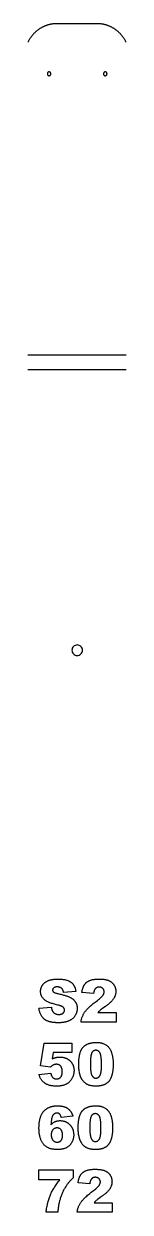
# Model space of a CAD drawing. Extents: x 0 to 3.7, y 1.3 to 93.7.
# Drawn here: x 0.08 to 3.58, y 51.57 to 93.75 of the extents above; entities that cross this region are included whole.
import ezdxf

# ---------------------------------------------------------------- set-up
doc = ezdxf.new("R2010")
doc.units = 0
for name, color, linetype in [('REAR_LEG', 18, 'CONTINUOUS'), ('T10_COUNTERSINK', 18, 'CONTINUOUS'), ('T3_PROFILE_OUTSIDE', 18, 'CONTINUOUS'), ('T5_BEVEL_INSIDE', 18, 'CONTINUOUS'), ('T5_BEVEL_OUTSIDE', 18, 'CONTINUOUS'), ('T8_DRILL', 18, 'CONTINUOUS')]:
    doc.layers.add(name, color=color, linetype=linetype)

msp = doc.modelspace()

# ---------------------------------------------------------------- linework, layer by layer
at = {"layer": 'REAR_LEG'}
for points in [[(0.478, 58.817), (0.919, 58.844), (0.923, 58.818), (0.925, 58.806), (0.928, 58.794), (0.931, 58.782), (0.934, 58.771), (0.937, 58.76), (0.941, 58.75), (0.944, 58.74), (0.948, 58.73), (0.953, 58.721), (0.957, 58.712), (0.962, 58.704), (0.967, 58.696), (0.972, 58.688), (0.977, 58.681), (0.986, 58.67), (0.996, 58.659), (1.006, 58.65), (1.017, 58.641), (1.028, 58.633), (1.04, 58.625), (1.052, 58.619), (1.064, 58.612), (1.077, 58.607), (1.091, 58.603), (1.105, 58.599), (1.119, 58.595), (1.134, 58.593), (1.149, 58.591), (1.165, 58.59), (1.182, 58.59), (1.194, 58.59), (1.206, 58.59), (1.217, 58.591), (1.229, 58.593), (1.239, 58.594), (1.25, 58.596), (1.26, 58.599), (1.27, 58.601), (1.279, 58.604), (1.288, 58.608), (1.297, 58.612), (1.305, 58.616), (1.313, 58.62), (1.321, 58.625), (1.328, 58.631), (1.335, 58.636), (1.341, 58.642), (1.347, 58.648), (1.353, 58.654), (1.358, 58.66), (1.363, 58.667), (1.367, 58.673), (1.371, 58.68), (1.375, 58.687), (1.378, 58.693), (1.381, 58.7), (1.383, 58.707), (1.385, 58.714), (1.387, 58.722), (1.388, 58.729), (1.388, 58.737), (1.388, 58.744), (1.388, 58.751), (1.388, 58.759), (1.387, 58.766), (1.385, 58.773), (1.383, 58.779), (1.381, 58.786), (1.379, 58.793), (1.376, 58.799), (1.372, 58.806), (1.368, 58.812), (1.364, 58.819), (1.36, 58.825), (1.355, 58.831), (1.349, 58.837), (1.344, 58.843), (1.337, 58.849), (1.33, 58.854), (1.322, 58.86), (1.313, 58.866), (1.303, 58.871), (1.292, 58.877), (1.28, 58.882), (1.267, 58.888), (1.252, 58.893), (1.237, 58.899), (1.221, 58.904), (1.203, 58.909), (1.185, 58.915), (1.165, 58.92), (1.144, 58.925), (1.1, 58.936), (1.063, 58.944), (1.026, 58.953), (0.992, 58.963), (0.958, 58.973), (0.926, 58.983), (0.896, 58.993), (0.867, 59.004), (0.839, 59.015), (0.812, 59.027), (0.787, 59.039), (0.763, 59.051), (0.741, 59.064), (0.72, 59.077), (0.7, 59.09), (0.682, 59.104), (0.665, 59.118), (0.649, 59.132), (0.634, 59.147), (0.621, 59.162), (0.608, 59.178), (0.596, 59.195), (0.585, 59.212), (0.576, 59.229), (0.567, 59.247), (0.559, 59.265), (0.553, 59.284), (0.547, 59.303), (0.542, 59.323), (0.539, 59.343), (0.536, 59.364), (0.535, 59.385), (0.534, 59.407), (0.534, 59.422), (0.535, 59.436), (0.536, 59.45), (0.538, 59.464), (0.541, 59.478), (0.544, 59.492), (0.547, 59.506), (0.551, 59.52), (0.555, 59.533), (0.56, 59.547), (0.566, 59.56), (0.572, 59.573), (0.578, 59.587), (0.585, 59.6), (0.593, 59.613), (0.601, 59.626), (0.61, 59.638), (0.619, 59.651), (0.629, 59.663), (0.639, 59.674), (0.65, 59.686), (0.661, 59.697), (0.673, 59.707), (0.685, 59.718), (0.698, 59.727), (0.711, 59.737), (0.725, 59.746), (0.74, 59.755), (0.755, 59.764), (0.77, 59.772), (0.786, 59.78), (0.803, 59.787), (0.82, 59.794), (0.838, 59.801), (0.857, 59.807), (0.876, 59.813), (0.897, 59.818), (0.918, 59.823), (0.94, 59.828), (0.962, 59.831), (0.986, 59.835), (1.01, 59.838), (1.035, 59.84), (1.061, 59.843), (1.087, 59.844), (1.115, 59.845), (1.143, 59.846), (1.172, 59.846), (1.207, 59.846), (1.241, 59.845), (1.275, 59.842), (1.307, 59.84), (1.338, 59.836), (1.368, 59.831), (1.397, 59.826), (1.425, 59.819), (1.452, 59.812), (1.478, 59.804), (1.502, 59.796), (1.526, 59.786), (1.537, 59.781), (1.549, 59.776), (1.56, 59.77), (1.57, 59.764), (1.581, 59.758), (1.591, 59.752), (1.6, 59.746), (1.61, 59.739), (1.619, 59.732), (1.628, 59.725), (1.637, 59.718), (1.646, 59.711), (1.654, 59.703), (1.662, 59.695), (1.67, 59.686), (1.678, 59.678), (1.685, 59.669), (1.692, 59.66), (1.699, 59.651), (1.706, 59.641), (1.712, 59.632), (1.719, 59.622), (1.725, 59.611), (1.73, 59.601), (1.736, 59.59), (1.741, 59.579), (1.746, 59.568), (1.751, 59.556), (1.755, 59.545), (1.76, 59.533), (1.764, 59.52), (1.768, 59.508), (1.775, 59.482), (1.78, 59.455), (1.786, 59.428), (1.79, 59.399), (1.353, 59.373), (1.35, 59.386), (1.348, 59.398), (1.345, 59.41), (1.342, 59.421), (1.338, 59.431), (1.334, 59.442), (1.33, 59.452), (1.326, 59.461), (1.321, 59.47), (1.316, 59.479), (1.311, 59.487), (1.305, 59.494), (1.299, 59.502), (1.293, 59.508), (1.286, 59.515), (1.28, 59.521), (1.272, 59.526), (1.265, 59.532), (1.257, 59.536), (1.249, 59.541), (1.241, 59.545), (1.232, 59.549), (1.223, 59.552), (1.213, 59.555), (1.203, 59.558), (1.193, 59.56), (1.183, 59.562), (1.172, 59.564), (1.161, 59.565), (1.149, 59.566), (1.138, 59.567), (1.126, 59.567), (1.106, 59.566), (1.088, 59.565), (1.079, 59.564), (1.071, 59.562), (1.062, 59.56), (1.055, 59.558), (1.047, 59.556), (1.04, 59.553), (1.033, 59.551), (1.027, 59.548), (1.021, 59.544), (1.015, 59.541), (1.009, 59.537), (1.004, 59.533), (0.999, 59.528), (0.994, 59.524), (0.99, 59.519), (0.986, 59.515), (0.982, 59.51), (0.979, 59.505), (0.976, 59.5), (0.973, 59.495), (0.971, 59.489), (0.969, 59.484), (0.967, 59.478), (0.965, 59.473), (0.964, 59.467), (0.963, 59.461), (0.963, 59.455), (0.963, 59.449), (0.963, 59.44), (0.965, 59.432), (0.968, 59.423), (0.971, 59.415), (0.976, 59.407), (0.982, 59.4), (0.989, 59.392), (0.997, 59.385), (1.001, 59.381), (1.006, 59.377), (1.012, 59.374), (1.019, 59.37), (1.026, 59.367), (1.034, 59.363), (1.052, 59.356), (1.073, 59.349), (1.096, 59.343), (1.123, 59.336), (1.152, 59.329), (1.189, 59.321), (1.225, 59.313), (1.26, 59.305), (1.293, 59.297), (1.325, 59.288), (1.356, 59.28), (1.385, 59.272), (1.413, 59.264), (1.439, 59.255), (1.465, 59.247), (1.488, 59.239), (1.511, 59.23), (1.532, 59.222), (1.552, 59.214), (1.57, 59.205), (1.587, 59.197), (1.604, 59.188), (1.619, 59.18), (1.634, 59.171), (1.649, 59.161), (1.663, 59.152), (1.676, 59.142), (1.689, 59.132), (1.701, 59.122), (1.713, 59.111), (1.724, 59.101), (1.734, 59.09), (1.744, 59.078), (1.754, 59.067), (1.763, 59.055), (1.771, 59.043), (1.779, 59.031), (1.786, 59.018), (1.793, 59.006), (1.799, 58.993), (1.805, 58.98), (1.81, 58.966), (1.815, 58.953), (1.82, 58.939), (1.824, 58.926), (1.827, 58.912), (1.83, 58.897), (1.833, 58.883), (1.835, 58.869), (1.837, 58.854), (1.838, 58.839), (1.838, 58.824), (1.839, 58.809), (1.838, 58.791), (1.837, 58.773), (1.836, 58.755), (1.834, 58.738), (1.831, 58.721), (1.827, 58.704), (1.823, 58.687), (1.819, 58.67), (1.813, 58.654), (1.808, 58.637), (1.801, 58.621), (1.794, 58.605), (1.786, 58.589), (1.778, 58.573), (1.769, 58.558), (1.759, 58.543), (1.749, 58.528), (1.738, 58.513), (1.727, 58.499), (1.715, 58.485), (1.703, 58.472), (1.69, 58.46), (1.677, 58.447), (1.663, 58.436), (1.649, 58.424), (1.634, 58.413), (1.619, 58.403), (1.603, 58.393), (1.587, 58.384), (1.571, 58.375), (1.553, 58.366), (1.536, 58.358), (1.518, 58.35), (1.499, 58.343), (1.479, 58.337), (1.46, 58.33), (1.439, 58.325), (1.418, 58.32), (1.396, 58.315), (1.374, 58.311), (1.351, 58.307), (1.328, 58.304), (1.304, 58.301), (1.279, 58.299), (1.254, 58.297), (1.228, 58.296), (1.202, 58.295), (1.175, 58.295), (1.128, 58.296), (1.105, 58.296), (1.083, 58.297), (1.061, 58.299), (1.039, 58.3), (1.018, 58.302), (0.998, 58.304), (0.978, 58.307), (0.958, 58.309), (0.939, 58.312), (0.921, 58.316), (0.903, 58.319), (0.885, 58.323), (0.868, 58.327), (0.851, 58.332), (0.834, 58.337), (0.819, 58.342), (0.803, 58.347), (0.788, 58.353), (0.774, 58.358), (0.76, 58.365), (0.746, 58.371), (0.733, 58.378), (0.72, 58.385), (0.708, 58.392), (0.696, 58.4), (0.685, 58.408), (0.674, 58.416), (0.664, 58.425), (0.654, 58.433), (0.645, 58.442), (0.627, 58.461), (0.61, 58.48), (0.594, 58.5), (0.579, 58.521), (0.565, 58.542), (0.552, 58.564), (0.54, 58.587), (0.529, 58.61), (0.519, 58.633), (0.51, 58.658), (0.502, 58.683), (0.496, 58.708), (0.49, 58.734), (0.485, 58.761), (0.481, 58.789)], [(3.224, 58.321), (1.974, 58.321), (1.977, 58.344), (1.98, 58.367), (1.985, 58.389), (1.99, 58.412), (1.996, 58.434), (2.002, 58.456), (2.009, 58.478), (2.017, 58.5), (2.026, 58.522), (2.035, 58.544), (2.045, 58.565), (2.055, 58.586), (2.066, 58.607), (2.078, 58.628), (2.091, 58.649), (2.104, 58.669), (2.119, 58.69), (2.134, 58.711), (2.152, 58.732), (2.171, 58.754), (2.191, 58.777), (2.213, 58.8), (2.236, 58.823), (2.261, 58.847), (2.287, 58.871), (2.315, 58.896), (2.344, 58.921), (2.375, 58.947), (2.407, 58.973), (2.441, 59), (2.476, 59.027), (2.513, 59.054), (2.557, 59.087), (2.596, 59.118), (2.632, 59.147), (2.663, 59.174), (2.677, 59.187), (2.69, 59.199), (2.702, 59.21), (2.713, 59.222), (2.723, 59.232), (2.732, 59.242), (2.74, 59.252), (2.747, 59.261), (2.759, 59.278), (2.765, 59.287), (2.77, 59.296), (2.774, 59.304), (2.778, 59.313), (2.782, 59.321), (2.786, 59.33), (2.789, 59.338), (2.791, 59.346), (2.793, 59.355), (2.795, 59.363), (2.797, 59.371), (2.798, 59.379), (2.798, 59.387), (2.798, 59.395), (2.798, 59.403), (2.798, 59.412), (2.797, 59.42), (2.795, 59.428), (2.793, 59.436), (2.791, 59.444), (2.789, 59.451), (2.786, 59.459), (2.782, 59.466), (2.779, 59.473), (2.774, 59.48), (2.77, 59.487), (2.765, 59.493), (2.76, 59.5), (2.754, 59.506), (2.748, 59.512), (2.741, 59.518), (2.735, 59.524), (2.728, 59.529), (2.721, 59.533), (2.714, 59.538), (2.706, 59.542), (2.698, 59.545), (2.691, 59.549), (2.683, 59.551), (2.674, 59.554), (2.666, 59.556), (2.657, 59.558), (2.648, 59.559), (2.639, 59.56), (2.63, 59.561), (2.62, 59.561), (2.611, 59.561), (2.601, 59.56), (2.591, 59.559), (2.582, 59.558), (2.573, 59.556), (2.565, 59.554), (2.556, 59.551), (2.548, 59.548), (2.54, 59.545), (2.532, 59.541), (2.524, 59.537), (2.517, 59.533), (2.51, 59.528), (2.503, 59.522), (2.496, 59.517), (2.49, 59.511), (2.484, 59.504), (2.478, 59.497), (2.472, 59.489), (2.467, 59.481), (2.462, 59.472), (2.457, 59.462), (2.452, 59.452), (2.448, 59.441), (2.443, 59.43), (2.44, 59.418), (2.436, 59.405), (2.433, 59.392), (2.43, 59.378), (2.427, 59.364), (2.424, 59.349), (2.422, 59.334), (2.004, 59.367), (2.008, 59.389), (2.011, 59.41), (2.015, 59.431), (2.019, 59.451), (2.024, 59.47), (2.029, 59.488), (2.034, 59.507), (2.039, 59.524), (2.045, 59.541), (2.051, 59.557), (2.058, 59.573), (2.064, 59.588), (2.071, 59.602), (2.079, 59.616), (2.086, 59.629), (2.094, 59.642), (2.103, 59.654), (2.112, 59.666), (2.121, 59.677), (2.131, 59.689), (2.141, 59.699), (2.151, 59.71), (2.162, 59.72), (2.173, 59.729), (2.185, 59.739), (2.197, 59.748), (2.21, 59.756), (2.223, 59.764), (2.236, 59.772), (2.25, 59.78), (2.264, 59.787), (2.279, 59.794), (2.294, 59.8), (2.31, 59.806), (2.327, 59.811), (2.344, 59.817), (2.363, 59.821), (2.381, 59.826), (2.401, 59.83), (2.421, 59.833), (2.442, 59.836), (2.464, 59.839), (2.486, 59.841), (2.509, 59.843), (2.533, 59.844), (2.558, 59.845), (2.583, 59.846), (2.609, 59.846), (2.636, 59.846), (2.663, 59.845), (2.688, 59.844), (2.713, 59.843), (2.737, 59.841), (2.76, 59.839), (2.783, 59.837), (2.805, 59.834), (2.826, 59.83), (2.846, 59.827), (2.865, 59.823), (2.884, 59.818), (2.902, 59.813), (2.919, 59.808), (2.936, 59.802), (2.951, 59.796), (2.966, 59.79), (2.981, 59.783), (2.995, 59.775), (3.009, 59.768), (3.023, 59.759), (3.036, 59.751), (3.048, 59.742), (3.061, 59.733), (3.072, 59.723), (3.084, 59.712), (3.095, 59.702), (3.105, 59.691), (3.116, 59.679), (3.125, 59.667), (3.135, 59.655), (3.144, 59.642), (3.152, 59.629), (3.16, 59.616), (3.168, 59.602), (3.174, 59.589), (3.181, 59.575), (3.186, 59.561), (3.192, 59.546), (3.196, 59.532), (3.2, 59.517), (3.204, 59.502), (3.207, 59.487), (3.209, 59.472), (3.211, 59.457), (3.213, 59.441), (3.214, 59.425), (3.214, 59.409), (3.214, 59.392), (3.213, 59.375), (3.211, 59.358), (3.209, 59.342), (3.206, 59.325), (3.203, 59.308), (3.198, 59.292), (3.194, 59.275), (3.188, 59.259), (3.182, 59.243), (3.176, 59.227), (3.169, 59.211), (3.161, 59.195), (3.152, 59.179), (3.143, 59.163), (3.134, 59.147), (3.123, 59.132), (3.111, 59.116), (3.099, 59.1), (3.085, 59.083), (3.07, 59.067), (3.055, 59.05), (3.038, 59.033), (3.02, 59.016), (3.002, 58.999), (2.982, 58.982), (2.961, 58.964), (2.939, 58.946), (2.916, 58.928), (2.892, 58.91), (2.867, 58.892), (2.841, 58.873), (2.784, 58.833), (2.736, 58.799), (2.7, 58.772), (2.685, 58.761), (2.673, 58.751), (2.651, 58.733), (2.627, 58.711), (2.601, 58.687), (2.573, 58.66), (3.224, 58.66)], [(0.664, 57.571), (1.653, 57.571), (1.653, 57.238), (0.983, 57.238), (0.947, 57.013), (0.965, 57.021), (0.982, 57.028), (0.999, 57.035), (1.017, 57.042), (1.034, 57.048), (1.051, 57.053), (1.068, 57.058), (1.085, 57.062), (1.102, 57.066), (1.119, 57.069), (1.136, 57.072), (1.153, 57.074), (1.17, 57.076), (1.186, 57.077), (1.203, 57.078), (1.22, 57.078), (1.247, 57.078), (1.275, 57.076), (1.301, 57.074), (1.327, 57.07), (1.352, 57.065), (1.377, 57.059), (1.389, 57.056), (1.4, 57.052), (1.412, 57.049), (1.424, 57.044), (1.435, 57.04), (1.446, 57.035), (1.457, 57.03), (1.468, 57.025), (1.479, 57.02), (1.489, 57.014), (1.499, 57.008), (1.51, 57.002), (1.52, 56.995), (1.529, 56.989), (1.539, 56.982), (1.549, 56.974), (1.558, 56.967), (1.567, 56.959), (1.576, 56.951), (1.585, 56.942), (1.602, 56.925), (1.618, 56.907), (1.633, 56.889), (1.64, 56.879), (1.646, 56.87), (1.653, 56.86), (1.659, 56.85), (1.665, 56.84), (1.67, 56.83), (1.676, 56.82), (1.681, 56.81), (1.686, 56.799), (1.69, 56.789), (1.694, 56.778), (1.698, 56.767), (1.702, 56.756), (1.705, 56.745), (1.711, 56.722), (1.716, 56.699), (1.72, 56.675), (1.723, 56.65), (1.725, 56.625), (1.725, 56.6), (1.725, 56.581), (1.724, 56.563), (1.723, 56.546), (1.721, 56.528), (1.718, 56.51), (1.715, 56.492), (1.711, 56.475), (1.707, 56.457), (1.702, 56.44), (1.697, 56.422), (1.691, 56.405), (1.685, 56.388), (1.677, 56.371), (1.67, 56.354), (1.662, 56.337), (1.653, 56.32), (1.644, 56.304), (1.634, 56.288), (1.624, 56.272), (1.613, 56.257), (1.602, 56.243), (1.59, 56.229), (1.578, 56.215), (1.566, 56.202), (1.553, 56.19), (1.539, 56.178), (1.525, 56.166), (1.511, 56.155), (1.496, 56.144), (1.481, 56.134), (1.465, 56.125), (1.448, 56.116), (1.431, 56.107), (1.414, 56.099), (1.396, 56.092), (1.377, 56.085), (1.358, 56.078), (1.339, 56.073), (1.318, 56.067), (1.297, 56.063), (1.276, 56.059), (1.254, 56.055), (1.231, 56.052), (1.208, 56.049), (1.184, 56.048), (1.16, 56.046), (1.135, 56.045), (1.109, 56.045), (1.073, 56.045), (1.038, 56.047), (1.004, 56.049), (0.971, 56.052), (0.94, 56.056), (0.91, 56.061), (0.882, 56.067), (0.855, 56.073), (0.829, 56.081), (0.804, 56.089), (0.78, 56.098), (0.757, 56.108), (0.746, 56.114), (0.735, 56.119), (0.724, 56.125), (0.714, 56.131), (0.704, 56.137), (0.694, 56.144), (0.684, 56.15), (0.675, 56.157), (0.657, 56.171), (0.639, 56.186), (0.623, 56.201), (0.608, 56.217), (0.593, 56.233), (0.579, 56.249), (0.567, 56.266), (0.555, 56.283), (0.543, 56.302), (0.533, 56.321), (0.522, 56.341), (0.512, 56.363), (0.503, 56.385), (0.494, 56.409), (0.486, 56.434), (0.478, 56.459), (0.899, 56.505), (0.901, 56.493), (0.904, 56.481), (0.907, 56.469), (0.91, 56.458), (0.913, 56.447), (0.917, 56.436), (0.921, 56.426), (0.925, 56.416), (0.93, 56.407), (0.935, 56.398), (0.94, 56.389), (0.945, 56.381), (0.951, 56.373), (0.958, 56.365), (0.964, 56.358), (0.971, 56.351), (0.978, 56.345), (0.985, 56.339), (0.993, 56.334), (1, 56.328), (1.008, 56.324), (1.016, 56.319), (1.024, 56.315), (1.033, 56.312), (1.041, 56.309), (1.05, 56.306), (1.059, 56.304), (1.068, 56.302), (1.077, 56.301), (1.086, 56.3), (1.095, 56.299), (1.105, 56.299), (1.116, 56.299), (1.126, 56.3), (1.137, 56.301), (1.147, 56.303), (1.156, 56.305), (1.166, 56.308), (1.175, 56.311), (1.184, 56.315), (1.193, 56.32), (1.202, 56.325), (1.21, 56.33), (1.219, 56.336), (1.226, 56.342), (1.234, 56.349), (1.242, 56.357), (1.249, 56.365), (1.256, 56.373), (1.262, 56.382), (1.268, 56.392), (1.274, 56.402), (1.279, 56.412), (1.283, 56.423), (1.288, 56.435), (1.291, 56.447), (1.295, 56.46), (1.298, 56.473), (1.3, 56.486), (1.302, 56.5), (1.304, 56.515), (1.305, 56.53), (1.305, 56.546), (1.306, 56.562), (1.305, 56.578), (1.305, 56.594), (1.304, 56.61), (1.302, 56.624), (1.3, 56.639), (1.298, 56.652), (1.295, 56.665), (1.291, 56.678), (1.287, 56.69), (1.283, 56.701), (1.279, 56.712), (1.273, 56.723), (1.268, 56.732), (1.262, 56.741), (1.255, 56.75), (1.248, 56.758), (1.241, 56.766), (1.233, 56.773), (1.225, 56.779), (1.217, 56.786), (1.209, 56.791), (1.2, 56.796), (1.191, 56.801), (1.182, 56.805), (1.172, 56.809), (1.162, 56.812), (1.152, 56.815), (1.141, 56.817), (1.13, 56.818), (1.119, 56.82), (1.108, 56.82), (1.096, 56.821), (1.081, 56.82), (1.066, 56.819), (1.051, 56.816), (1.037, 56.813), (1.022, 56.809), (1.008, 56.804), (0.993, 56.798), (0.979, 56.791), (0.969, 56.785), (0.958, 56.778), (0.947, 56.77), (0.935, 56.761), (0.924, 56.751), (0.912, 56.739), (0.9, 56.727), (0.887, 56.713), (0.532, 56.764)], [(1.893, 56.827), (1.893, 56.853), (1.894, 56.879), (1.894, 56.905), (1.895, 56.93), (1.897, 56.954), (1.898, 56.978), (1.9, 57.002), (1.903, 57.025), (1.905, 57.047), (1.908, 57.069), (1.911, 57.09), (1.915, 57.111), (1.918, 57.132), (1.922, 57.152), (1.927, 57.171), (1.931, 57.19), (1.936, 57.209), (1.942, 57.227), (1.947, 57.244), (1.953, 57.261), (1.959, 57.278), (1.966, 57.293), (1.972, 57.309), (1.98, 57.324), (1.987, 57.338), (1.995, 57.352), (2.003, 57.366), (2.011, 57.379), (2.019, 57.391), (2.028, 57.403), (2.037, 57.414), (2.047, 57.425), (2.057, 57.436), (2.067, 57.446), (2.077, 57.456), (2.088, 57.465), (2.099, 57.475), (2.11, 57.483), (2.122, 57.492), (2.134, 57.5), (2.146, 57.508), (2.159, 57.515), (2.172, 57.523), (2.185, 57.529), (2.199, 57.536), (2.212, 57.542), (2.227, 57.548), (2.241, 57.553), (2.256, 57.559), (2.271, 57.563), (2.287, 57.568), (2.302, 57.572), (2.318, 57.576), (2.335, 57.58), (2.352, 57.583), (2.369, 57.586), (2.386, 57.588), (2.404, 57.59), (2.421, 57.592), (2.44, 57.594), (2.458, 57.595), (2.477, 57.596), (2.496, 57.596), (2.516, 57.596), (2.553, 57.596), (2.571, 57.595), (2.588, 57.594), (2.605, 57.593), (2.622, 57.591), (2.638, 57.589), (2.654, 57.587), (2.669, 57.584), (2.684, 57.582), (2.699, 57.579), (2.713, 57.575), (2.726, 57.572), (2.74, 57.568), (2.752, 57.563), (2.765, 57.559), (2.788, 57.549), (2.811, 57.539), (2.833, 57.528), (2.853, 57.516), (2.872, 57.503), (2.881, 57.497), (2.89, 57.49), (2.899, 57.483), (2.907, 57.476), (2.915, 57.469), (2.923, 57.462), (2.938, 57.447), (2.952, 57.431), (2.966, 57.416), (2.978, 57.4), (2.99, 57.384), (3.001, 57.368), (3.011, 57.352), (3.02, 57.336), (3.029, 57.319), (3.037, 57.301), (3.044, 57.283), (3.052, 57.264), (3.059, 57.245), (3.065, 57.224), (3.071, 57.203), (3.077, 57.182), (3.082, 57.161), (3.087, 57.14), (3.091, 57.118), (3.095, 57.097), (3.099, 57.076), (3.102, 57.054), (3.105, 57.032), (3.108, 57.01), (3.111, 56.988), (3.113, 56.966), (3.115, 56.944), (3.116, 56.922), (3.117, 56.9), (3.118, 56.877), (3.119, 56.855), (3.119, 56.832), (3.118, 56.782), (3.117, 56.733), (3.114, 56.686), (3.112, 56.664), (3.11, 56.641), (3.108, 56.62), (3.105, 56.598), (3.102, 56.577), (3.099, 56.556), (3.096, 56.536), (3.092, 56.517), (3.088, 56.497), (3.084, 56.478), (3.08, 56.46), (3.075, 56.442), (3.07, 56.424), (3.065, 56.407), (3.059, 56.39), (3.053, 56.374), (3.047, 56.358), (3.041, 56.343), (3.034, 56.328), (3.028, 56.313), (3.02, 56.299), (3.013, 56.285), (3.005, 56.272), (2.997, 56.259), (2.989, 56.246), (2.981, 56.234), (2.972, 56.223), (2.963, 56.211), (2.953, 56.201), (2.943, 56.19), (2.933, 56.18), (2.922, 56.17), (2.911, 56.161), (2.899, 56.152), (2.887, 56.143), (2.875, 56.135), (2.862, 56.127), (2.849, 56.119), (2.835, 56.112), (2.822, 56.105), (2.807, 56.098), (2.793, 56.092), (2.777, 56.087), (2.762, 56.081), (2.746, 56.076), (2.73, 56.072), (2.713, 56.067), (2.696, 56.064), (2.679, 56.06), (2.661, 56.057), (2.643, 56.054), (2.624, 56.052), (2.605, 56.05), (2.586, 56.048), (2.566, 56.047), (2.546, 56.046), (2.526, 56.045), (2.505, 56.045), (2.481, 56.045), (2.459, 56.046), (2.436, 56.047), (2.415, 56.049), (2.394, 56.051), (2.373, 56.054), (2.353, 56.057), (2.334, 56.06), (2.315, 56.064), (2.297, 56.069), (2.279, 56.074), (2.262, 56.079), (2.245, 56.085), (2.229, 56.091), (2.214, 56.098), (2.199, 56.105), (2.184, 56.113), (2.17, 56.121), (2.157, 56.13), (2.143, 56.139), (2.13, 56.149), (2.117, 56.159), (2.105, 56.169), (2.093, 56.18), (2.081, 56.191), (2.069, 56.203), (2.058, 56.215), (2.047, 56.228), (2.037, 56.241), (2.027, 56.254), (2.017, 56.268), (2.008, 56.282), (2.001, 56.293), (1.994, 56.304), (1.988, 56.316), (1.982, 56.328), (1.976, 56.34), (1.97, 56.353), (1.965, 56.367), (1.959, 56.381), (1.954, 56.395), (1.949, 56.41), (1.944, 56.425), (1.94, 56.441), (1.935, 56.457), (1.931, 56.474), (1.923, 56.509), (1.916, 56.545), (1.91, 56.583), (1.905, 56.621), (1.9, 56.66), (1.897, 56.701), (1.895, 56.742), (1.893, 56.784)], [(2.306, 56.826), (2.306, 56.791), (2.307, 56.757), (2.308, 56.725), (2.309, 56.694), (2.311, 56.664), (2.313, 56.636), (2.316, 56.61), (2.319, 56.585), (2.322, 56.561), (2.326, 56.539), (2.33, 56.518), (2.335, 56.498), (2.34, 56.48), (2.345, 56.463), (2.351, 56.448), (2.357, 56.434), (2.363, 56.422), (2.37, 56.41), (2.378, 56.399), (2.385, 56.388), (2.393, 56.379), (2.401, 56.37), (2.41, 56.363), (2.419, 56.356), (2.428, 56.35), (2.438, 56.344), (2.448, 56.34), (2.459, 56.336), (2.469, 56.333), (2.48, 56.331), (2.492, 56.33), (2.504, 56.329), (2.512, 56.33), (2.519, 56.33), (2.527, 56.331), (2.534, 56.332), (2.542, 56.334), (2.549, 56.336), (2.556, 56.338), (2.563, 56.341), (2.57, 56.344), (2.576, 56.347), (2.583, 56.351), (2.589, 56.355), (2.596, 56.359), (2.602, 56.364), (2.608, 56.369), (2.614, 56.374), (2.619, 56.38), (2.625, 56.386), (2.63, 56.393), (2.635, 56.399), (2.64, 56.407), (2.645, 56.415), (2.65, 56.423), (2.654, 56.431), (2.658, 56.44), (2.662, 56.45), (2.666, 56.46), (2.67, 56.47), (2.673, 56.48), (2.676, 56.491), (2.682, 56.515), (2.685, 56.527), (2.687, 56.54), (2.692, 56.569), (2.696, 56.602), (2.699, 56.638), (2.701, 56.677), (2.703, 56.719), (2.704, 56.765), (2.704, 56.814), (2.704, 56.851), (2.704, 56.886), (2.703, 56.92), (2.701, 56.952), (2.699, 56.982), (2.697, 57.011), (2.695, 57.038), (2.692, 57.064), (2.688, 57.089), (2.685, 57.111), (2.68, 57.133), (2.676, 57.152), (2.671, 57.171), (2.666, 57.187), (2.66, 57.202), (2.654, 57.216), (2.647, 57.229), (2.64, 57.24), (2.633, 57.251), (2.625, 57.261), (2.617, 57.27), (2.609, 57.279), (2.6, 57.286), (2.59, 57.293), (2.581, 57.299), (2.571, 57.304), (2.56, 57.309), (2.549, 57.312), (2.538, 57.315), (2.526, 57.317), (2.514, 57.319), (2.502, 57.319), (2.489, 57.319), (2.477, 57.317), (2.465, 57.315), (2.454, 57.312), (2.443, 57.309), (2.432, 57.304), (2.422, 57.299), (2.413, 57.293), (2.404, 57.286), (2.395, 57.278), (2.387, 57.269), (2.379, 57.26), (2.372, 57.25), (2.365, 57.239), (2.358, 57.227), (2.352, 57.214), (2.347, 57.2), (2.342, 57.185), (2.337, 57.168), (2.332, 57.15), (2.328, 57.131), (2.324, 57.11), (2.321, 57.088), (2.318, 57.065), (2.315, 57.04), (2.313, 57.013), (2.311, 56.985), (2.309, 56.956), (2.308, 56.926), (2.307, 56.894), (2.306, 56.86)], [(1.682, 54.983), (1.268, 54.932), (1.263, 54.953), (1.258, 54.972), (1.252, 54.99), (1.249, 54.998), (1.246, 55.006), (1.242, 55.013), (1.239, 55.021), (1.235, 55.027), (1.231, 55.033), (1.227, 55.039), (1.222, 55.045), (1.218, 55.05), (1.213, 55.055), (1.208, 55.059), (1.203, 55.063), (1.198, 55.067), (1.193, 55.07), (1.187, 55.073), (1.182, 55.076), (1.176, 55.079), (1.17, 55.081), (1.164, 55.084), (1.158, 55.085), (1.152, 55.087), (1.145, 55.088), (1.132, 55.09), (1.118, 55.09), (1.106, 55.09), (1.094, 55.089), (1.082, 55.087), (1.071, 55.084), (1.059, 55.08), (1.049, 55.076), (1.038, 55.071), (1.028, 55.065), (1.019, 55.058), (1.009, 55.05), (1, 55.042), (0.992, 55.033), (0.983, 55.023), (0.976, 55.012), (0.968, 55), (0.961, 54.988), (0.956, 54.978), (0.951, 54.967), (0.946, 54.955), (0.942, 54.941), (0.937, 54.926), (0.933, 54.909), (0.929, 54.892), (0.925, 54.872), (0.922, 54.852), (0.918, 54.83), (0.915, 54.807), (0.911, 54.783), (0.908, 54.758), (0.906, 54.731), (0.9, 54.673), (0.919, 54.691), (0.938, 54.708), (0.957, 54.724), (0.976, 54.739), (0.995, 54.752), (1.015, 54.764), (1.034, 54.775), (1.054, 54.785), (1.064, 54.789), (1.074, 54.793), (1.084, 54.797), (1.095, 54.801), (1.106, 54.804), (1.116, 54.807), (1.128, 54.81), (1.139, 54.812), (1.15, 54.814), (1.162, 54.816), (1.174, 54.818), (1.186, 54.819), (1.211, 54.821), (1.236, 54.821), (1.261, 54.821), (1.285, 54.819), (1.309, 54.816), (1.332, 54.812), (1.355, 54.807), (1.367, 54.804), (1.378, 54.801), (1.389, 54.798), (1.4, 54.794), (1.41, 54.79), (1.421, 54.785), (1.432, 54.781), (1.442, 54.776), (1.452, 54.771), (1.463, 54.765), (1.473, 54.76), (1.483, 54.754), (1.492, 54.747), (1.502, 54.741), (1.521, 54.727), (1.54, 54.712), (1.558, 54.695), (1.575, 54.678), (1.584, 54.669), (1.592, 54.66), (1.6, 54.651), (1.608, 54.641), (1.615, 54.631), (1.622, 54.622), (1.629, 54.612), (1.636, 54.602), (1.642, 54.591), (1.648, 54.581), (1.654, 54.571), (1.66, 54.56), (1.665, 54.549), (1.67, 54.538), (1.675, 54.527), (1.679, 54.516), (1.683, 54.504), (1.687, 54.493), (1.691, 54.481), (1.694, 54.469), (1.7, 54.445), (1.705, 54.42), (1.709, 54.395), (1.712, 54.369), (1.713, 54.342), (1.714, 54.315), (1.714, 54.296), (1.713, 54.278), (1.711, 54.26), (1.709, 54.242), (1.707, 54.225), (1.704, 54.207), (1.7, 54.19), (1.696, 54.173), (1.692, 54.156), (1.686, 54.139), (1.681, 54.123), (1.674, 54.107), (1.668, 54.091), (1.66, 54.075), (1.652, 54.059), (1.644, 54.044), (1.635, 54.029), (1.625, 54.014), (1.616, 54), (1.605, 53.986), (1.595, 53.973), (1.584, 53.96), (1.572, 53.948), (1.56, 53.936), (1.548, 53.924), (1.535, 53.914), (1.522, 53.903), (1.508, 53.893), (1.494, 53.884), (1.48, 53.875), (1.465, 53.866), (1.449, 53.858), (1.434, 53.85), (1.417, 53.843), (1.401, 53.837), (1.383, 53.83), (1.366, 53.825), (1.347, 53.82), (1.329, 53.815), (1.309, 53.811), (1.29, 53.807), (1.269, 53.804), (1.249, 53.801), (1.227, 53.799), (1.206, 53.797), (1.184, 53.796), (1.161, 53.795), (1.138, 53.795), (1.11, 53.795), (1.083, 53.796), (1.057, 53.798), (1.031, 53.8), (1.006, 53.803), (0.981, 53.806), (0.958, 53.81), (0.935, 53.814), (0.913, 53.819), (0.891, 53.825), (0.87, 53.831), (0.85, 53.838), (0.831, 53.846), (0.812, 53.854), (0.794, 53.862), (0.777, 53.872), (0.76, 53.882), (0.743, 53.892), (0.728, 53.904), (0.712, 53.916), (0.697, 53.929), (0.682, 53.942), (0.668, 53.956), (0.654, 53.971), (0.641, 53.987), (0.628, 54.003), (0.615, 54.021), (0.603, 54.038), (0.592, 54.057), (0.58, 54.076), (0.57, 54.096), (0.559, 54.117), (0.549, 54.138), (0.54, 54.161), (0.532, 54.184), (0.524, 54.208), (0.516, 54.233), (0.51, 54.258), (0.504, 54.285), (0.498, 54.312), (0.493, 54.341), (0.489, 54.37), (0.486, 54.4), (0.483, 54.431), (0.481, 54.462), (0.479, 54.495), (0.478, 54.528), (0.478, 54.562), (0.478, 54.588), (0.479, 54.612), (0.479, 54.637), (0.481, 54.661), (0.482, 54.684), (0.484, 54.707), (0.486, 54.73), (0.489, 54.752), (0.491, 54.774), (0.495, 54.795), (0.498, 54.816), (0.502, 54.837), (0.506, 54.857), (0.511, 54.876), (0.515, 54.895), (0.521, 54.914), (0.526, 54.933), (0.532, 54.951), (0.538, 54.968), (0.545, 54.985), (0.551, 55.002), (0.559, 55.018), (0.566, 55.034), (0.574, 55.049), (0.582, 55.064), (0.591, 55.079), (0.599, 55.093), (0.609, 55.107), (0.618, 55.12), (0.628, 55.133), (0.638, 55.145), (0.649, 55.157), (0.66, 55.169), (0.671, 55.18), (0.682, 55.191), (0.693, 55.202), (0.705, 55.212), (0.717, 55.222), (0.73, 55.231), (0.742, 55.24), (0.755, 55.249), (0.768, 55.257), (0.782, 55.265), (0.795, 55.272), (0.809, 55.28), (0.823, 55.286), (0.838, 55.293), (0.853, 55.299), (0.868, 55.305), (0.883, 55.31), (0.898, 55.315), (0.914, 55.32), (0.93, 55.324), (0.946, 55.328), (0.963, 55.331), (0.979, 55.334), (0.996, 55.337), (1.014, 55.34), (1.031, 55.342), (1.049, 55.343), (1.067, 55.345), (1.085, 55.345), (1.104, 55.346), (1.122, 55.346), (1.145, 55.346), (1.166, 55.346), (1.187, 55.345), (1.207, 55.344), (1.227, 55.342), (1.246, 55.34), (1.265, 55.338), (1.283, 55.336), (1.3, 55.333), (1.317, 55.33), (1.333, 55.327), (1.349, 55.323), (1.364, 55.319), (1.378, 55.314), (1.392, 55.31), (1.405, 55.305), (1.418, 55.299), (1.431, 55.294), (1.443, 55.288), (1.455, 55.282), (1.467, 55.275), (1.478, 55.268), (1.489, 55.261), (1.5, 55.254), (1.511, 55.246), (1.521, 55.238), (1.531, 55.23), (1.541, 55.221), (1.551, 55.212), (1.56, 55.203), (1.569, 55.193), (1.578, 55.184), (1.586, 55.173), (1.594, 55.163), (1.602, 55.152), (1.61, 55.141), (1.617, 55.13), (1.625, 55.118), (1.631, 55.106), (1.638, 55.093), (1.645, 55.081), (1.651, 55.068), (1.657, 55.054), (1.662, 55.041), (1.668, 55.027), (1.673, 55.013), (1.678, 54.998)], [(1.873, 54.577), (1.874, 54.603), (1.874, 54.629), (1.875, 54.655), (1.876, 54.68), (1.877, 54.704), (1.879, 54.728), (1.881, 54.752), (1.883, 54.775), (1.886, 54.797), (1.889, 54.819), (1.892, 54.84), (1.895, 54.861), (1.899, 54.882), (1.903, 54.902), (1.907, 54.921), (1.912, 54.94), (1.917, 54.959), (1.922, 54.977), (1.928, 54.994), (1.934, 55.011), (1.94, 55.028), (1.946, 55.043), (1.953, 55.059), (1.96, 55.074), (1.967, 55.088), (1.975, 55.102), (1.983, 55.116), (1.991, 55.129), (2, 55.141), (2.009, 55.153), (2.018, 55.164), (2.027, 55.175), (2.037, 55.186), (2.047, 55.196), (2.058, 55.206), (2.068, 55.215), (2.08, 55.225), (2.091, 55.233), (2.103, 55.242), (2.115, 55.25), (2.127, 55.258), (2.139, 55.265), (2.152, 55.273), (2.166, 55.279), (2.179, 55.286), (2.193, 55.292), (2.207, 55.298), (2.222, 55.303), (2.237, 55.309), (2.252, 55.313), (2.267, 55.318), (2.283, 55.322), (2.299, 55.326), (2.315, 55.33), (2.332, 55.333), (2.349, 55.336), (2.366, 55.338), (2.384, 55.34), (2.402, 55.342), (2.42, 55.344), (2.439, 55.345), (2.458, 55.346), (2.477, 55.346), (2.497, 55.346), (2.534, 55.346), (2.551, 55.345), (2.569, 55.344), (2.586, 55.343), (2.603, 55.341), (2.619, 55.339), (2.634, 55.337), (2.65, 55.334), (2.665, 55.332), (2.679, 55.329), (2.693, 55.325), (2.707, 55.322), (2.72, 55.318), (2.733, 55.313), (2.745, 55.309), (2.769, 55.299), (2.792, 55.289), (2.813, 55.278), (2.833, 55.266), (2.853, 55.253), (2.862, 55.247), (2.871, 55.24), (2.88, 55.233), (2.888, 55.226), (2.896, 55.219), (2.904, 55.212), (2.919, 55.197), (2.933, 55.181), (2.946, 55.166), (2.959, 55.15), (2.97, 55.134), (2.981, 55.118), (2.991, 55.102), (3.001, 55.086), (3.009, 55.069), (3.017, 55.051), (3.025, 55.033), (3.032, 55.014), (3.039, 54.995), (3.046, 54.974), (3.052, 54.953), (3.057, 54.932), (3.062, 54.911), (3.067, 54.89), (3.072, 54.868), (3.076, 54.847), (3.079, 54.826), (3.083, 54.804), (3.086, 54.782), (3.089, 54.76), (3.091, 54.738), (3.093, 54.716), (3.095, 54.694), (3.097, 54.672), (3.098, 54.65), (3.099, 54.627), (3.099, 54.605), (3.099, 54.582), (3.099, 54.532), (3.097, 54.483), (3.094, 54.436), (3.093, 54.414), (3.091, 54.391), (3.088, 54.37), (3.086, 54.348), (3.083, 54.327), (3.08, 54.306), (3.076, 54.286), (3.073, 54.267), (3.069, 54.247), (3.065, 54.228), (3.06, 54.21), (3.056, 54.192), (3.051, 54.174), (3.045, 54.157), (3.04, 54.14), (3.034, 54.124), (3.028, 54.108), (3.022, 54.093), (3.015, 54.078), (3.008, 54.063), (3.001, 54.049), (2.993, 54.035), (2.986, 54.022), (2.978, 54.009), (2.97, 53.996), (2.961, 53.984), (2.952, 53.973), (2.943, 53.961), (2.933, 53.951), (2.923, 53.94), (2.913, 53.93), (2.902, 53.92), (2.891, 53.911), (2.88, 53.902), (2.868, 53.893), (2.855, 53.885), (2.843, 53.877), (2.829, 53.869), (2.816, 53.862), (2.802, 53.855), (2.788, 53.848), (2.773, 53.842), (2.758, 53.837), (2.743, 53.831), (2.727, 53.826), (2.711, 53.822), (2.694, 53.817), (2.677, 53.814), (2.659, 53.81), (2.642, 53.807), (2.624, 53.804), (2.605, 53.802), (2.586, 53.8), (2.567, 53.798), (2.547, 53.797), (2.527, 53.796), (2.506, 53.795), (2.485, 53.795), (2.462, 53.795), (2.439, 53.796), (2.417, 53.797), (2.395, 53.799), (2.374, 53.801), (2.354, 53.804), (2.334, 53.807), (2.314, 53.81), (2.295, 53.814), (2.277, 53.819), (2.259, 53.824), (2.242, 53.829), (2.226, 53.835), (2.21, 53.841), (2.194, 53.848), (2.179, 53.855), (2.165, 53.863), (2.151, 53.871), (2.137, 53.88), (2.124, 53.889), (2.111, 53.899), (2.098, 53.909), (2.085, 53.919), (2.073, 53.93), (2.061, 53.941), (2.05, 53.953), (2.039, 53.965), (2.028, 53.978), (2.018, 53.991), (2.007, 54.004), (1.998, 54.018), (1.988, 54.032), (1.981, 54.043), (1.975, 54.054), (1.969, 54.066), (1.962, 54.078), (1.957, 54.09), (1.951, 54.103), (1.945, 54.117), (1.94, 54.131), (1.935, 54.145), (1.93, 54.16), (1.925, 54.175), (1.92, 54.191), (1.916, 54.207), (1.912, 54.224), (1.904, 54.259), (1.897, 54.295), (1.89, 54.333), (1.885, 54.371), (1.881, 54.41), (1.878, 54.451), (1.875, 54.492), (1.874, 54.534)], [(2.287, 54.576), (2.287, 54.541), (2.288, 54.507), (2.289, 54.475), (2.29, 54.444), (2.292, 54.414), (2.294, 54.386), (2.297, 54.36), (2.3, 54.335), (2.303, 54.311), (2.307, 54.289), (2.311, 54.268), (2.315, 54.248), (2.32, 54.23), (2.326, 54.213), (2.331, 54.198), (2.337, 54.184), (2.344, 54.172), (2.351, 54.16), (2.358, 54.149), (2.366, 54.138), (2.374, 54.129), (2.382, 54.12), (2.391, 54.113), (2.4, 54.106), (2.409, 54.1), (2.419, 54.094), (2.429, 54.09), (2.439, 54.086), (2.45, 54.083), (2.461, 54.081), (2.472, 54.08), (2.484, 54.079), (2.492, 54.08), (2.5, 54.08), (2.508, 54.081), (2.515, 54.082), (2.522, 54.084), (2.53, 54.086), (2.537, 54.088), (2.544, 54.091), (2.55, 54.094), (2.557, 54.097), (2.564, 54.101), (2.57, 54.105), (2.576, 54.109), (2.582, 54.114), (2.588, 54.119), (2.594, 54.124), (2.6, 54.13), (2.606, 54.136), (2.611, 54.143), (2.616, 54.149), (2.621, 54.157), (2.626, 54.165), (2.63, 54.173), (2.635, 54.181), (2.639, 54.19), (2.643, 54.2), (2.647, 54.21), (2.65, 54.22), (2.654, 54.23), (2.657, 54.241), (2.663, 54.265), (2.666, 54.277), (2.668, 54.29), (2.672, 54.319), (2.676, 54.352), (2.679, 54.388), (2.682, 54.427), (2.683, 54.469), (2.685, 54.515), (2.685, 54.564), (2.685, 54.601), (2.684, 54.636), (2.683, 54.67), (2.682, 54.702), (2.68, 54.732), (2.678, 54.761), (2.675, 54.788), (2.672, 54.814), (2.669, 54.839), (2.665, 54.861), (2.661, 54.883), (2.656, 54.902), (2.651, 54.921), (2.646, 54.937), (2.64, 54.952), (2.634, 54.966), (2.628, 54.979), (2.621, 54.99), (2.613, 55.001), (2.606, 55.011), (2.598, 55.02), (2.589, 55.029), (2.58, 55.036), (2.571, 55.043), (2.561, 55.049), (2.551, 55.054), (2.541, 55.059), (2.53, 55.062), (2.518, 55.065), (2.507, 55.067), (2.495, 55.069), (2.482, 55.069), (2.47, 55.069), (2.457, 55.067), (2.446, 55.065), (2.434, 55.062), (2.423, 55.059), (2.413, 55.054), (2.403, 55.049), (2.393, 55.043), (2.384, 55.036), (2.375, 55.028), (2.367, 55.019), (2.359, 55.01), (2.352, 55), (2.345, 54.989), (2.339, 54.977), (2.333, 54.964), (2.327, 54.95), (2.322, 54.935), (2.317, 54.918), (2.313, 54.9), (2.309, 54.881), (2.305, 54.86), (2.301, 54.838), (2.298, 54.815), (2.296, 54.79), (2.293, 54.763), (2.291, 54.735), (2.29, 54.706), (2.288, 54.676), (2.288, 54.644), (2.287, 54.61)], [(0.915, 54.315), (0.915, 54.3), (0.916, 54.285), (0.917, 54.271), (0.919, 54.257), (0.921, 54.244), (0.923, 54.231), (0.926, 54.218), (0.93, 54.206), (0.934, 54.195), (0.939, 54.183), (0.944, 54.172), (0.949, 54.162), (0.955, 54.152), (0.962, 54.142), (0.969, 54.133), (0.976, 54.124), (0.984, 54.116), (0.992, 54.108), (1, 54.101), (1.009, 54.094), (1.017, 54.088), (1.026, 54.082), (1.035, 54.077), (1.044, 54.072), (1.054, 54.068), (1.064, 54.065), (1.074, 54.062), (1.084, 54.059), (1.094, 54.057), (1.105, 54.056), (1.116, 54.055), (1.127, 54.055), (1.137, 54.055), (1.147, 54.056), (1.156, 54.057), (1.166, 54.059), (1.175, 54.061), (1.184, 54.064), (1.193, 54.067), (1.202, 54.071), (1.21, 54.075), (1.218, 54.079), (1.227, 54.084), (1.234, 54.09), (1.242, 54.096), (1.249, 54.103), (1.257, 54.11), (1.264, 54.117), (1.27, 54.125), (1.277, 54.134), (1.282, 54.143), (1.288, 54.152), (1.293, 54.162), (1.297, 54.173), (1.301, 54.184), (1.305, 54.195), (1.308, 54.207), (1.311, 54.219), (1.314, 54.232), (1.315, 54.246), (1.317, 54.259), (1.318, 54.274), (1.319, 54.288), (1.319, 54.304), (1.319, 54.319), (1.318, 54.334), (1.317, 54.349), (1.315, 54.363), (1.313, 54.377), (1.311, 54.39), (1.308, 54.403), (1.305, 54.415), (1.301, 54.427), (1.297, 54.439), (1.292, 54.449), (1.287, 54.46), (1.281, 54.47), (1.275, 54.479), (1.269, 54.488), (1.262, 54.497), (1.254, 54.505), (1.247, 54.513), (1.239, 54.52), (1.231, 54.526), (1.223, 54.532), (1.215, 54.537), (1.206, 54.542), (1.197, 54.547), (1.188, 54.551), (1.179, 54.554), (1.17, 54.557), (1.16, 54.559), (1.15, 54.561), (1.14, 54.562), (1.13, 54.563), (1.119, 54.563), (1.109, 54.563), (1.098, 54.562), (1.088, 54.561), (1.078, 54.559), (1.068, 54.557), (1.058, 54.554), (1.049, 54.551), (1.039, 54.547), (1.03, 54.543), (1.022, 54.538), (1.013, 54.533), (1.005, 54.527), (0.997, 54.521), (0.989, 54.514), (0.981, 54.507), (0.974, 54.499), (0.966, 54.491), (0.96, 54.482), (0.954, 54.473), (0.948, 54.463), (0.943, 54.453), (0.938, 54.443), (0.933, 54.432), (0.929, 54.421), (0.926, 54.409), (0.923, 54.397), (0.92, 54.384), (0.918, 54.371), (0.917, 54.358), (0.916, 54.344), (0.915, 54.33)], [(0.478, 53.071), (1.694, 53.071), (1.694, 52.789), (1.675, 52.771), (1.656, 52.753), (1.637, 52.735), (1.618, 52.716), (1.6, 52.697), (1.583, 52.679), (1.566, 52.659), (1.549, 52.64), (1.533, 52.621), (1.517, 52.601), (1.501, 52.581), (1.486, 52.561), (1.471, 52.541), (1.457, 52.521), (1.443, 52.5), (1.429, 52.479), (1.414, 52.454), (1.398, 52.428), (1.383, 52.402), (1.368, 52.375), (1.354, 52.348), (1.34, 52.321), (1.327, 52.293), (1.314, 52.265), (1.302, 52.237), (1.289, 52.208), (1.278, 52.179), (1.267, 52.149), (1.256, 52.12), (1.245, 52.089), (1.235, 52.059), (1.226, 52.028), (1.219, 52.004), (1.212, 51.979), (1.205, 51.953), (1.199, 51.927), (1.192, 51.9), (1.187, 51.873), (1.181, 51.845), (1.176, 51.817), (1.171, 51.788), (1.167, 51.759), (1.163, 51.729), (1.159, 51.698), (1.155, 51.667), (1.152, 51.636), (1.149, 51.603), (1.146, 51.571), (0.731, 51.571), (0.737, 51.616), (0.744, 51.661), (0.751, 51.704), (0.759, 51.747), (0.767, 51.789), (0.775, 51.829), (0.784, 51.869), (0.794, 51.908), (0.804, 51.946), (0.814, 51.983), (0.825, 52.02), (0.836, 52.055), (0.848, 52.089), (0.86, 52.123), (0.872, 52.155), (0.885, 52.187), (0.899, 52.218), (0.913, 52.249), (0.929, 52.281), (0.945, 52.313), (0.963, 52.345), (0.981, 52.378), (1.001, 52.411), (1.021, 52.444), (1.042, 52.477), (1.065, 52.511), (1.088, 52.545), (1.112, 52.579), (1.137, 52.614), (1.164, 52.648), (1.191, 52.683), (1.219, 52.719), (0.478, 52.719)], [(3.088, 51.571), (1.838, 51.571), (1.841, 51.594), (1.844, 51.617), (1.849, 51.639), (1.854, 51.662), (1.86, 51.684), (1.866, 51.706), (1.873, 51.728), (1.881, 51.75), (1.89, 51.772), (1.899, 51.794), (1.909, 51.815), (1.919, 51.836), (1.93, 51.857), (1.942, 51.878), (1.955, 51.899), (1.968, 51.919), (1.982, 51.94), (1.998, 51.961), (2.016, 51.982), (2.035, 52.004), (2.055, 52.027), (2.077, 52.05), (2.1, 52.073), (2.125, 52.097), (2.151, 52.121), (2.179, 52.146), (2.208, 52.171), (2.239, 52.197), (2.271, 52.223), (2.305, 52.25), (2.34, 52.277), (2.377, 52.304), (2.421, 52.337), (2.46, 52.368), (2.496, 52.397), (2.527, 52.424), (2.541, 52.437), (2.554, 52.449), (2.566, 52.46), (2.577, 52.472), (2.587, 52.482), (2.596, 52.492), (2.604, 52.502), (2.611, 52.511), (2.623, 52.528), (2.629, 52.537), (2.634, 52.546), (2.638, 52.554), (2.642, 52.563), (2.646, 52.571), (2.65, 52.58), (2.653, 52.588), (2.655, 52.596), (2.657, 52.605), (2.659, 52.613), (2.661, 52.621), (2.662, 52.629), (2.662, 52.637), (2.662, 52.645), (2.662, 52.653), (2.662, 52.662), (2.661, 52.67), (2.659, 52.678), (2.657, 52.686), (2.655, 52.694), (2.653, 52.701), (2.65, 52.709), (2.646, 52.716), (2.643, 52.723), (2.638, 52.73), (2.634, 52.737), (2.629, 52.743), (2.624, 52.75), (2.618, 52.756), (2.612, 52.762), (2.605, 52.768), (2.599, 52.774), (2.592, 52.779), (2.585, 52.783), (2.578, 52.788), (2.57, 52.792), (2.562, 52.795), (2.555, 52.799), (2.546, 52.801), (2.538, 52.804), (2.53, 52.806), (2.521, 52.808), (2.512, 52.809), (2.503, 52.81), (2.494, 52.811), (2.484, 52.811), (2.474, 52.811), (2.465, 52.81), (2.455, 52.809), (2.446, 52.808), (2.437, 52.806), (2.429, 52.804), (2.42, 52.801), (2.412, 52.798), (2.404, 52.795), (2.396, 52.791), (2.388, 52.787), (2.381, 52.783), (2.374, 52.778), (2.367, 52.772), (2.36, 52.767), (2.354, 52.761), (2.348, 52.754), (2.342, 52.747), (2.336, 52.739), (2.331, 52.731), (2.325, 52.722), (2.321, 52.712), (2.316, 52.702), (2.312, 52.691), (2.307, 52.68), (2.304, 52.668), (2.3, 52.655), (2.297, 52.642), (2.294, 52.628), (2.291, 52.614), (2.288, 52.599), (2.286, 52.584), (1.868, 52.617), (1.872, 52.639), (1.875, 52.66), (1.879, 52.681), (1.883, 52.701), (1.888, 52.72), (1.893, 52.738), (1.898, 52.757), (1.903, 52.774), (1.909, 52.791), (1.915, 52.807), (1.921, 52.823), (1.928, 52.838), (1.935, 52.852), (1.943, 52.866), (1.95, 52.879), (1.958, 52.892), (1.967, 52.904), (1.976, 52.916), (1.985, 52.927), (1.994, 52.939), (2.005, 52.949), (2.015, 52.96), (2.026, 52.97), (2.037, 52.979), (2.049, 52.989), (2.061, 52.998), (2.074, 53.006), (2.087, 53.014), (2.1, 53.022), (2.114, 53.03), (2.128, 53.037), (2.143, 53.044), (2.158, 53.05), (2.174, 53.056), (2.191, 53.061), (2.208, 53.067), (2.227, 53.071), (2.245, 53.076), (2.265, 53.08), (2.285, 53.083), (2.306, 53.086), (2.328, 53.089), (2.35, 53.091), (2.373, 53.093), (2.397, 53.094), (2.422, 53.095), (2.447, 53.096), (2.473, 53.096), (2.5, 53.096), (2.527, 53.095), (2.552, 53.094), (2.577, 53.093), (2.601, 53.091), (2.624, 53.089), (2.647, 53.087), (2.669, 53.084), (2.69, 53.08), (2.71, 53.077), (2.729, 53.073), (2.748, 53.068), (2.766, 53.063), (2.783, 53.058), (2.8, 53.052), (2.815, 53.046), (2.83, 53.04), (2.845, 53.033), (2.859, 53.025), (2.873, 53.018), (2.887, 53.009), (2.9, 53.001), (2.912, 52.992), (2.925, 52.983), (2.936, 52.973), (2.948, 52.962), (2.959, 52.952), (2.969, 52.941), (2.98, 52.929), (2.989, 52.917), (2.999, 52.905), (3.008, 52.892), (3.016, 52.879), (3.024, 52.866), (3.031, 52.852), (3.038, 52.839), (3.045, 52.825), (3.05, 52.811), (3.056, 52.796), (3.06, 52.782), (3.064, 52.767), (3.068, 52.752), (3.071, 52.737), (3.073, 52.722), (3.075, 52.707), (3.077, 52.691), (3.077, 52.675), (3.078, 52.659), (3.077, 52.642), (3.077, 52.625), (3.075, 52.608), (3.073, 52.592), (3.07, 52.575), (3.066, 52.558), (3.062, 52.542), (3.058, 52.525), (3.052, 52.509), (3.046, 52.493), (3.04, 52.477), (3.033, 52.461), (3.025, 52.445), (3.016, 52.429), (3.007, 52.413), (2.997, 52.397), (2.987, 52.382), (2.975, 52.366), (2.963, 52.35), (2.949, 52.333), (2.934, 52.317), (2.919, 52.3), (2.902, 52.283), (2.884, 52.266), (2.865, 52.249), (2.846, 52.232), (2.825, 52.214), (2.803, 52.196), (2.78, 52.178), (2.756, 52.16), (2.731, 52.142), (2.705, 52.123), (2.648, 52.083), (2.6, 52.049), (2.563, 52.022), (2.549, 52.011), (2.537, 52.001), (2.515, 51.983), (2.491, 51.961), (2.465, 51.937), (2.437, 51.91), (3.088, 51.91)]]:
    msp.add_lwpolyline(points, close=True, dxfattribs=at)
at = {"layer": 'T10_COUNTERSINK'}
for points in [[(0.9, 91.973), (0.9, 91.98), (0.899, 91.987), (0.897, 91.993), (0.895, 91.999), (0.892, 92.005), (0.889, 92.011), (0.886, 92.016), (0.882, 92.021), (0.877, 92.026), (0.872, 92.029), (0.867, 92.033), (0.862, 92.036), (0.856, 92.038), (0.85, 92.04), (0.844, 92.041), (0.837, 92.041), (0.831, 92.041), (0.825, 92.04), (0.819, 92.038), (0.813, 92.036), (0.808, 92.033), (0.802, 92.029), (0.798, 92.026), (0.793, 92.021), (0.789, 92.016), (0.786, 92.011), (0.782, 92.005), (0.78, 91.999), (0.778, 91.993), (0.776, 91.987), (0.775, 91.98), (0.775, 91.973), (0.775, 91.966), (0.776, 91.959), (0.778, 91.953), (0.78, 91.946), (0.782, 91.94), (0.786, 91.935), (0.789, 91.929), (0.793, 91.925), (0.798, 91.92), (0.802, 91.916), (0.808, 91.913), (0.813, 91.91), (0.819, 91.908), (0.825, 91.906), (0.831, 91.905), (0.837, 91.905), (0.844, 91.905), (0.85, 91.906), (0.856, 91.908), (0.862, 91.91), (0.867, 91.913), (0.872, 91.916), (0.877, 91.92), (0.882, 91.925), (0.886, 91.929), (0.889, 91.935), (0.892, 91.94), (0.895, 91.946), (0.897, 91.953), (0.899, 91.959), (0.9, 91.966)], [(2.9, 91.973), (2.9, 91.98), (2.899, 91.987), (2.897, 91.993), (2.895, 91.999), (2.892, 92.005), (2.889, 92.011), (2.886, 92.016), (2.882, 92.021), (2.877, 92.026), (2.872, 92.029), (2.867, 92.033), (2.862, 92.036), (2.856, 92.038), (2.85, 92.04), (2.844, 92.041), (2.837, 92.041), (2.831, 92.041), (2.825, 92.04), (2.819, 92.038), (2.813, 92.036), (2.808, 92.033), (2.802, 92.029), (2.798, 92.026), (2.793, 92.021), (2.789, 92.016), (2.786, 92.011), (2.782, 92.005), (2.78, 91.999), (2.778, 91.993), (2.776, 91.987), (2.775, 91.98), (2.775, 91.973), (2.775, 91.966), (2.776, 91.959), (2.778, 91.953), (2.78, 91.946), (2.782, 91.94), (2.786, 91.935), (2.789, 91.929), (2.793, 91.925), (2.798, 91.92), (2.802, 91.916), (2.808, 91.913), (2.813, 91.91), (2.819, 91.908), (2.825, 91.906), (2.831, 91.905), (2.837, 91.905), (2.844, 91.905), (2.85, 91.906), (2.856, 91.908), (2.862, 91.91), (2.867, 91.913), (2.872, 91.916), (2.877, 91.92), (2.882, 91.925), (2.886, 91.929), (2.889, 91.935), (2.892, 91.94), (2.895, 91.946), (2.897, 91.953), (2.899, 91.959), (2.9, 91.966)]]:
    msp.add_lwpolyline(points, close=True, dxfattribs=at)
at = {"layer": 'T3_PROFILE_OUTSIDE'}
msp.add_lwpolyline([(3.581, 93.093), (3.572, 93.111), (3.563, 93.129), (3.554, 93.147), (3.544, 93.164), (3.534, 93.182), (3.524, 93.199), (3.513, 93.216), (3.503, 93.232), (3.491, 93.249), (3.48, 93.265), (3.468, 93.281), (3.456, 93.297), (3.444, 93.313), (3.431, 93.328), (3.418, 93.343), (3.405, 93.358), (3.392, 93.373), (3.379, 93.388), (3.365, 93.402), (3.351, 93.416), (3.337, 93.43), (3.322, 93.444), (3.307, 93.457), (3.292, 93.47), (3.277, 93.483), (3.262, 93.496), (3.247, 93.508), (3.231, 93.52), (3.215, 93.532), (3.199, 93.543), (3.183, 93.554), (3.166, 93.565), (3.15, 93.576), (3.133, 93.587), (3.116, 93.597), (3.099, 93.606), (3.082, 93.616), (3.065, 93.625), (3.047, 93.634), (3.029, 93.643), (3.012, 93.651), (2.994, 93.659), (2.976, 93.667), (2.958, 93.674), (2.94, 93.681), (2.921, 93.688), (2.903, 93.694), (2.885, 93.7), (2.866, 93.706), (2.847, 93.711), (2.829, 93.716), (2.81, 93.721), (2.791, 93.725), (2.772, 93.729), (2.753, 93.733), (2.734, 93.736), (2.715, 93.739), (2.696, 93.741), (2.677, 93.743), (2.658, 93.745), (2.639, 93.747), (2.62, 93.748), (2.6, 93.748), (2.581, 93.748), (1.081, 93.748), (1.062, 93.748), (1.043, 93.748), (1.024, 93.747), (1.004, 93.745), (0.985, 93.743), (0.966, 93.741), (0.947, 93.739), (0.928, 93.736), (0.909, 93.733), (0.89, 93.729), (0.871, 93.725), (0.852, 93.721), (0.834, 93.716), (0.815, 93.711), (0.796, 93.706), (0.778, 93.7), (0.759, 93.694), (0.741, 93.688), (0.723, 93.681), (0.704, 93.674), (0.686, 93.667), (0.668, 93.659), (0.651, 93.651), (0.633, 93.643), (0.615, 93.634), (0.598, 93.625), (0.58, 93.616), (0.563, 93.606), (0.546, 93.597), (0.529, 93.587), (0.513, 93.576), (0.496, 93.565), (0.48, 93.554), (0.463, 93.543), (0.447, 93.532), (0.431, 93.52), (0.416, 93.508), (0.4, 93.496), (0.385, 93.483), (0.37, 93.47), (0.355, 93.457), (0.34, 93.444), (0.326, 93.43), (0.312, 93.416), (0.298, 93.402), (0.284, 93.388), (0.27, 93.373), (0.257, 93.358), (0.244, 93.343), (0.231, 93.328), (0.219, 93.313), (0.206, 93.297), (0.194, 93.281), (0.182, 93.265), (0.171, 93.249), (0.16, 93.232), (0.149, 93.216), (0.138, 93.199), (0.128, 93.182), (0.118, 93.164), (0.108, 93.147), (0.099, 93.129), (0.09, 93.111), (0.081, 93.093)], dxfattribs=at)
at = {"layer": 'T5_BEVEL_INSIDE'}
msp.add_lwpolyline([(0.081, 81.482), (3.581, 81.482)], dxfattribs=at)
at = {"layer": 'T5_BEVEL_OUTSIDE'}
msp.add_lwpolyline([(0.081, 82.002), (3.581, 82.002)], dxfattribs=at)
at = {"layer": 'T8_DRILL'}
msp.add_lwpolyline([(1.837, 71.328, 0.414214), (2.025, 71.515, 0.414214), (1.837, 71.703, 0.414214), (1.65, 71.515, 0.414214)], format="xyb", close=True, dxfattribs=at)

doc.saveas('drawing.dxf')
